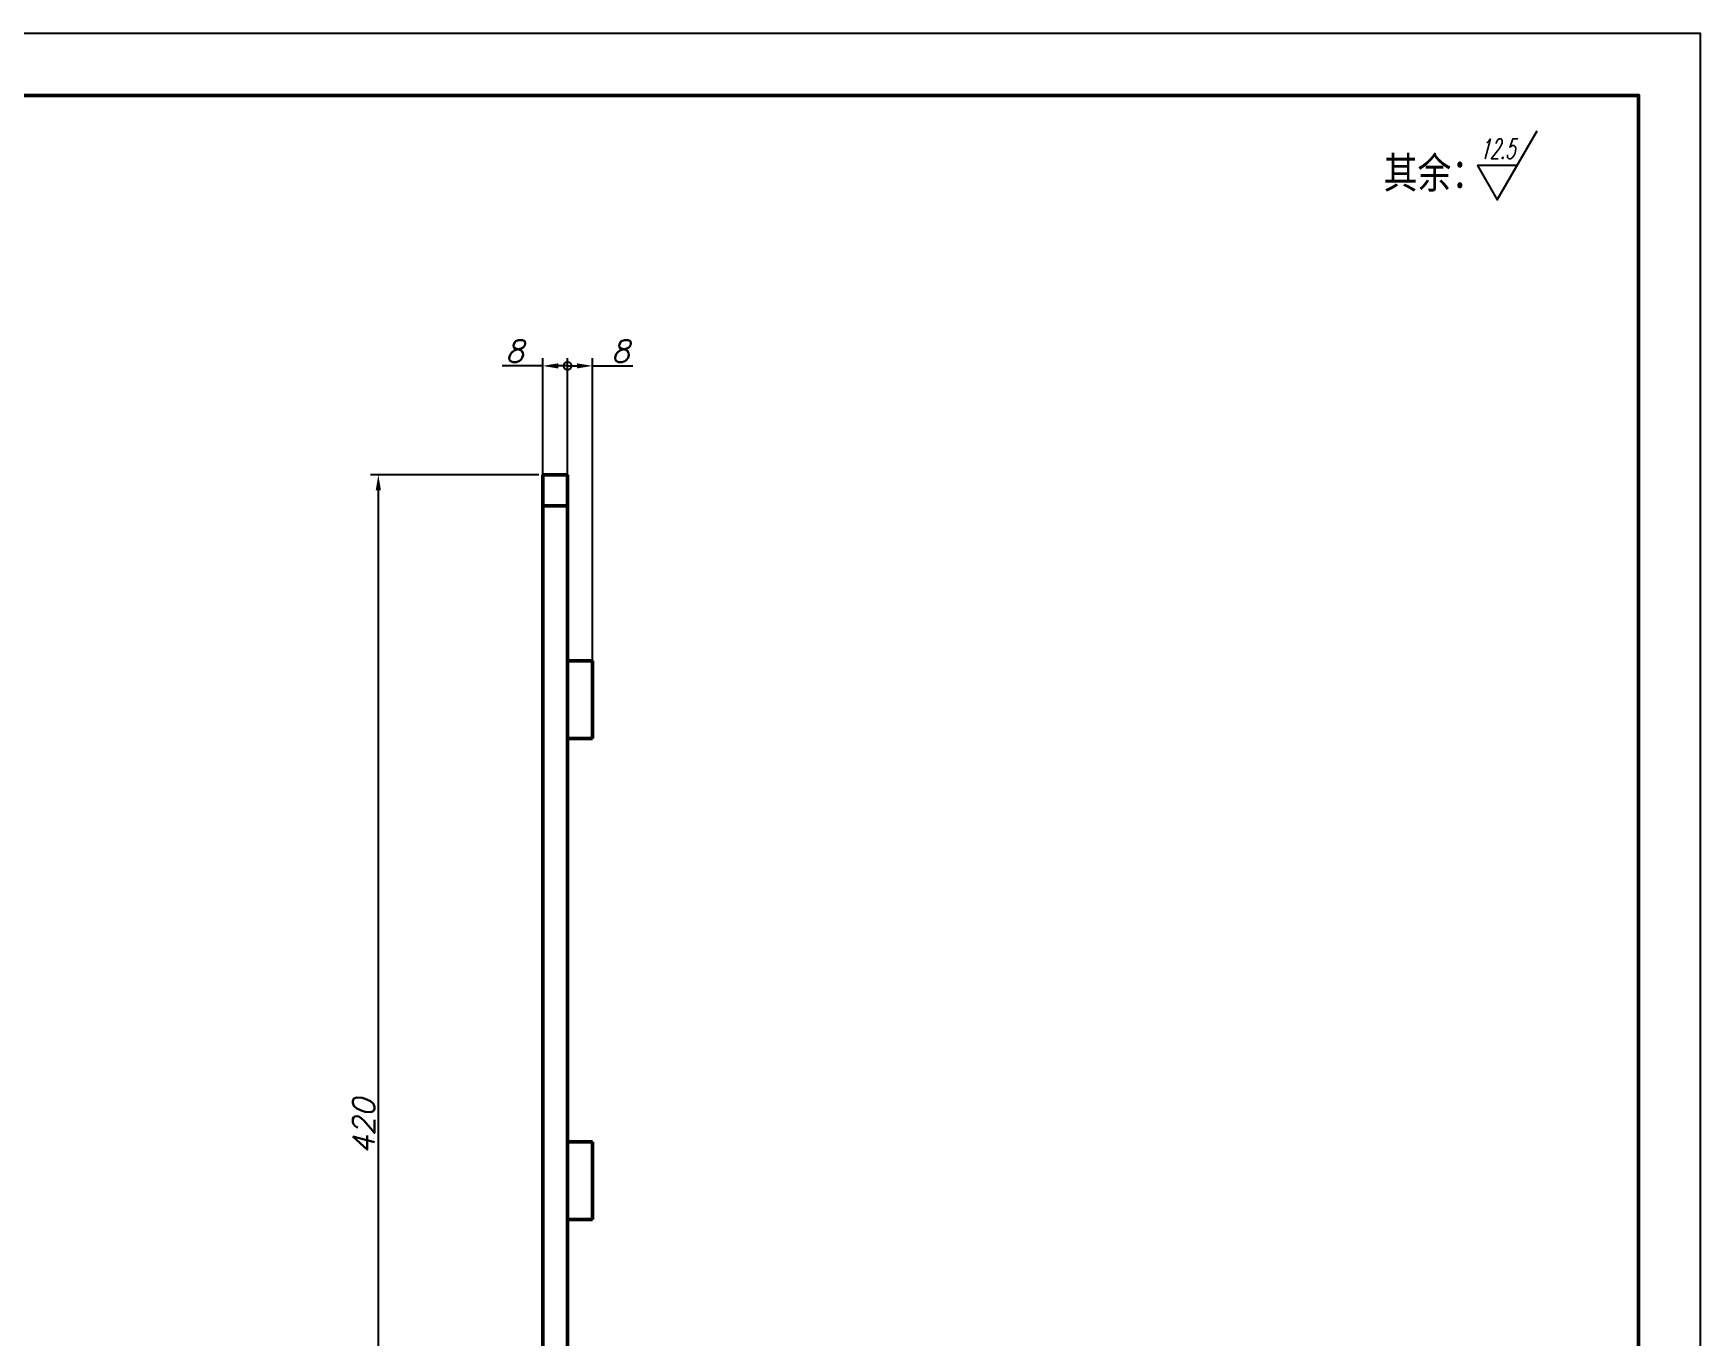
# Model space of a CAD drawing. Header units: inches. Extents: x 17901 to 26602, y 9673 to 14036.
# Drawn here: x 18858 to 19395, y 10093 to 10513 of the extents above; entities that cross this region are included whole.
import ezdxf
from ezdxf.enums import TextEntityAlignment as Align

# ---------------------------------------------------------------- set-up
doc = ezdxf.new("R2010")
doc.units = ezdxf.units.IN
doc.header["$MEASUREMENT"] = 0
doc.linetypes.add('DASHED2', pattern=[9.525, 6.35, -3.175])
for name, color, linetype, lineweight in [('图框_内框线', 5, 'Continuous', 50), ('标注线', 3, 'Continuous', 25), ('粗实线', 7, 'Continuous', 50), ('虚线', 2, 'DASHED2', 25)]:
    doc.layers.add(name, color=color, linetype=linetype, lineweight=lineweight)
doc.styles.add('DIM_FONT', font='romans.shx', dxfattribs={"oblique": 15})
doc.styles.add('仿宋体', font='FSGB2312.ttf', dxfattribs={"width": 0.8, "height": 3.5})
doc.dimstyles.new('幅面 1：2$0', dxfattribs={"dimscale": 2, "dimtxt": 3.5, "dimasz": 2.5, "dimexe": 1.25, "dimexo": 0.625, "dimtad": 1, "dimdsep": 46, "dimtxsty": 'DIM_FONT', "dimcen": 2.5, "dimclrd": 256, "dimclrt": 256, "dimadec": 0, "dimazin": 0, "dimtfac": 1, "dimtmove": 0, "dimatfit": 3, "dimfxl": 1, "dimlwd": -1, "dimarcsym": 0})

# ---------------------------------------------------------------- blocks, each defined once
blk = doc.blocks.new('*D767')
at = {"layer": 'Defpoints', "color": 0, "transparency": 16777216}
for p in [(18968.78, 10370.4), (19021.77, 10370.4), (19037.77, 9950.4)]:
    blk.add_point(p, dxfattribs=at)
at = {"layer": '标注线', "color": 0, "lineweight": -2, "transparency": 16777216}
for p, q in [((19020.52, 10370.4), (18966.28, 10370.4)), ((19036.52, 9950.4), (18966.28, 9950.4))]:
    blk.add_line(p, q, dxfattribs=at)
at = {"layer": '标注线', "transparency": 16777216}
blk.add_line((18968.78, 9955.4), (18968.78, 10365.4), dxfattribs=at)
for points in [[(18967.94, 10365.4), (18969.61, 10365.4), (18968.78, 10370.4)], [(18967.94, 9955.4), (18969.61, 9955.4), (18968.78, 9950.4)]]:
    blk.add_solid(points, dxfattribs=at)
at = {"layer": '标注线', "transparency": 16777216, "insert": (18964.03, 10160.4), "char_height": 7, "attachment_point": 5, "rotation": 90, "style": 'DIM_FONT'}
blk.add_mtext('420', dxfattribs=at)
blk = doc.blocks.new('_DotSmall')
at = {"color": 0, "linetype": 'ByBlock', "const_width": 0.5}
blk.add_lwpolyline([(-0.0625, 0, 1), (0.0625, 0, 1)], format="xyb", close=True, dxfattribs=at)
blk = doc.blocks.new('*D768')
at = {"layer": 'Defpoints', "color": 0, "transparency": 16777216}
for p in [(19021.77, 10405.48), (19021.77, 10369.15), (19029.77, 10369.15)]:
    blk.add_point(p, dxfattribs=at)
at = {"layer": '标注线', "transparency": 16777216}
for p, q in [((19021.77, 10405.48), (19008.68, 10405.48)), ((19029.77, 10405.48), (19026.77, 10405.48))]:
    blk.add_line(p, q, dxfattribs=at)
at = {"layer": '标注线', "color": 0, "lineweight": -2, "transparency": 16777216}
for p, q in [((19021.77, 10370.4), (19021.77, 10407.98)), ((19029.77, 10370.4), (19029.77, 10407.98))]:
    blk.add_line(p, q, dxfattribs=at)
at = {"layer": '标注线', "transparency": 16777216}
blk.add_solid([(19026.77, 10406.31), (19026.77, 10404.64), (19021.77, 10405.48)], dxfattribs=at)
at = {"layer": '标注线', "transparency": 16777216, "xscale": 5, "yscale": 5, "zscale": 5}
blk.add_blockref('_DotSmall', (19029.77, 10405.48), dxfattribs=at)
at = {"layer": '标注线', "transparency": 16777216, "insert": (19012.73, 10410.23), "char_height": 7, "attachment_point": 5, "style": 'DIM_FONT'}
blk.add_mtext('8', dxfattribs=at)
blk = doc.blocks.new('*D769')
at = {"layer": 'Defpoints', "color": 0, "transparency": 16777216}
for p in [(19037.77, 10405.48), (19029.77, 10369.15), (19037.77, 10309.15)]:
    blk.add_point(p, dxfattribs=at)
at = {"layer": '标注线', "color": 0, "lineweight": -2, "transparency": 16777216}
for p, q in [((19029.77, 10370.4), (19029.77, 10407.98)), ((19037.77, 10310.4), (19037.77, 10407.98))]:
    blk.add_line(p, q, dxfattribs=at)
at = {"layer": '标注线', "transparency": 16777216}
for p, q in [((19029.77, 10405.48), (19032.77, 10405.48)), ((19037.77, 10405.48), (19050.85, 10405.48))]:
    blk.add_line(p, q, dxfattribs=at)
blk.add_solid([(19032.77, 10406.31), (19032.77, 10404.64), (19037.77, 10405.48)], dxfattribs=at)
at = {"layer": '标注线', "transparency": 16777216, "xscale": 5, "yscale": 5, "zscale": 5, "rotation": 180}
blk.add_blockref('_DotSmall', (19029.77, 10405.48), dxfattribs=at)
at = {"layer": '标注线', "transparency": 16777216, "insert": (19046.81, 10410.23), "char_height": 7, "attachment_point": 5, "style": 'DIM_FONT'}
blk.add_mtext('8', dxfattribs=at)

msp = doc.modelspace()

# ---------------------------------------------------------------- linework, layer by layer
at = {"layer": 'Defpoints'}
msp.add_lwpolyline([(18207.032, 9672.642), (19395.032, 9672.642), (19395.032, 10512.642), (18207.032, 10512.642)], close=True, dxfattribs=at)
at = {"layer": '图框_内框线'}
msp.add_lwpolyline([(18257.032, 9692.642), (19375.032, 9692.642), (19375.032, 10492.642), (18257.032, 10492.642)], close=True, dxfattribs=at)
at = {"layer": '标注线', "ltscale": 2}
msp.add_lwpolyline([(19335.886, 10470.1), (19323.086, 10470.1), (19329.486, 10459.015), (19342.286, 10481.185)], dxfattribs=at)
at = {"layer": '粗实线', "ltscale": 0.2}
for p, q in [((19021.767, 10370.398), (19029.767, 10370.398)), ((19021.767, 10360.398), (19029.767, 10360.398)), ((19029.767, 10310.398), (19037.767, 10310.398)), ((19029.767, 10285.398), (19037.767, 10285.398)), ((19029.767, 10155.398), (19037.767, 10155.398)), ((19029.767, 10130.398), (19037.767, 10130.398))]:
    msp.add_line(p, q, dxfattribs=at)
at = {"layer": '粗实线', "ltscale": 0.25}
for p, q in [((19021.767, 10360.398), (19021.767, 10370.398)), ((19029.767, 10360.398), (19029.767, 10370.398))]:
    msp.add_line(p, q, dxfattribs=at)
at = {"layer": '粗实线'}
for p, q in [((19021.767, 10360.398), (19021.767, 9966.398)), ((19029.767, 9966.398), (19029.767, 10360.398)), ((19029.767, 10310.398), (19029.767, 10285.398)), ((19037.767, 10310.398), (19037.767, 10285.398)), ((19029.767, 10155.398), (19029.767, 10130.398)), ((19037.767, 10155.398), (19037.767, 10130.398))]:
    msp.add_line(p, q, dxfattribs=at)
at = {"layer": '虚线', "ltscale": 0.2}
msp.add_line((19021.767, 10360.398), (19029.767, 10360.398), dxfattribs=at)
msp.add_line((19021.767, 10360.398), (19029.767, 10360.398), dxfattribs=at)
msp.add_line((19021.767, 10360.398), (19029.767, 10360.398), dxfattribs=at)
msp.add_line((19021.767, 10360.398), (19029.767, 10360.398), dxfattribs=at)
msp.add_line((19021.767, 10360.398), (19029.767, 10360.398), dxfattribs=at)

# ---------------------------------------------------------------- texts
at = {"layer": '标注线', "ltscale": 2, "style": 'DIM_FONT', "oblique": 15, "width": 0.559478}
msp.add_text('12.5', height=6.4, dxfattribs=at).set_placement((19323.767, 10472.23), (19335.191, 10472.23), align=Align.FIT)
at = {"layer": '标注线', "insert": (19292.849, 10472.7), "char_height": 10, "width": 122.47298, "attachment_point": 1, "style": '仿宋体'}
msp.add_mtext('其余：', dxfattribs=at)

# ---------------------------------------------------------------- dimensions: what is measured, and where the dimension line sits
at = {"layer": '标注线'}
for base, p2, picture, middle in [((19021.767, 10405.476), (19021.767, 10369.148), '*D768', (19012.726, 10410.226)), ((19037.767, 10405.476), (19037.767, 10309.148), '*D769', (19046.809, 10410.226))]:
    dim = msp.add_linear_dim(base=base, p1=(19029.767, 10369.148), p2=p2, dimstyle='幅面 1：2$0', override={"dimblk1": 'DotSmall', "dimsah": 1}, dxfattribs=at)
    dim.commit()
    dim.dimension.update_dxf_attribs({"geometry": picture, "text_midpoint": middle})
dim = msp.add_linear_dim(base=(18968.776, 10370.398), p1=(19037.767, 9950.398), p2=(19021.767, 10370.398), angle=90, dimstyle='幅面 1：2$0', dxfattribs=at)
dim.commit()
dim.dimension.update_dxf_attribs({"geometry": '*D767', "text_midpoint": (18964.026, 10160.398)})

doc.saveas('drawing.dxf')
